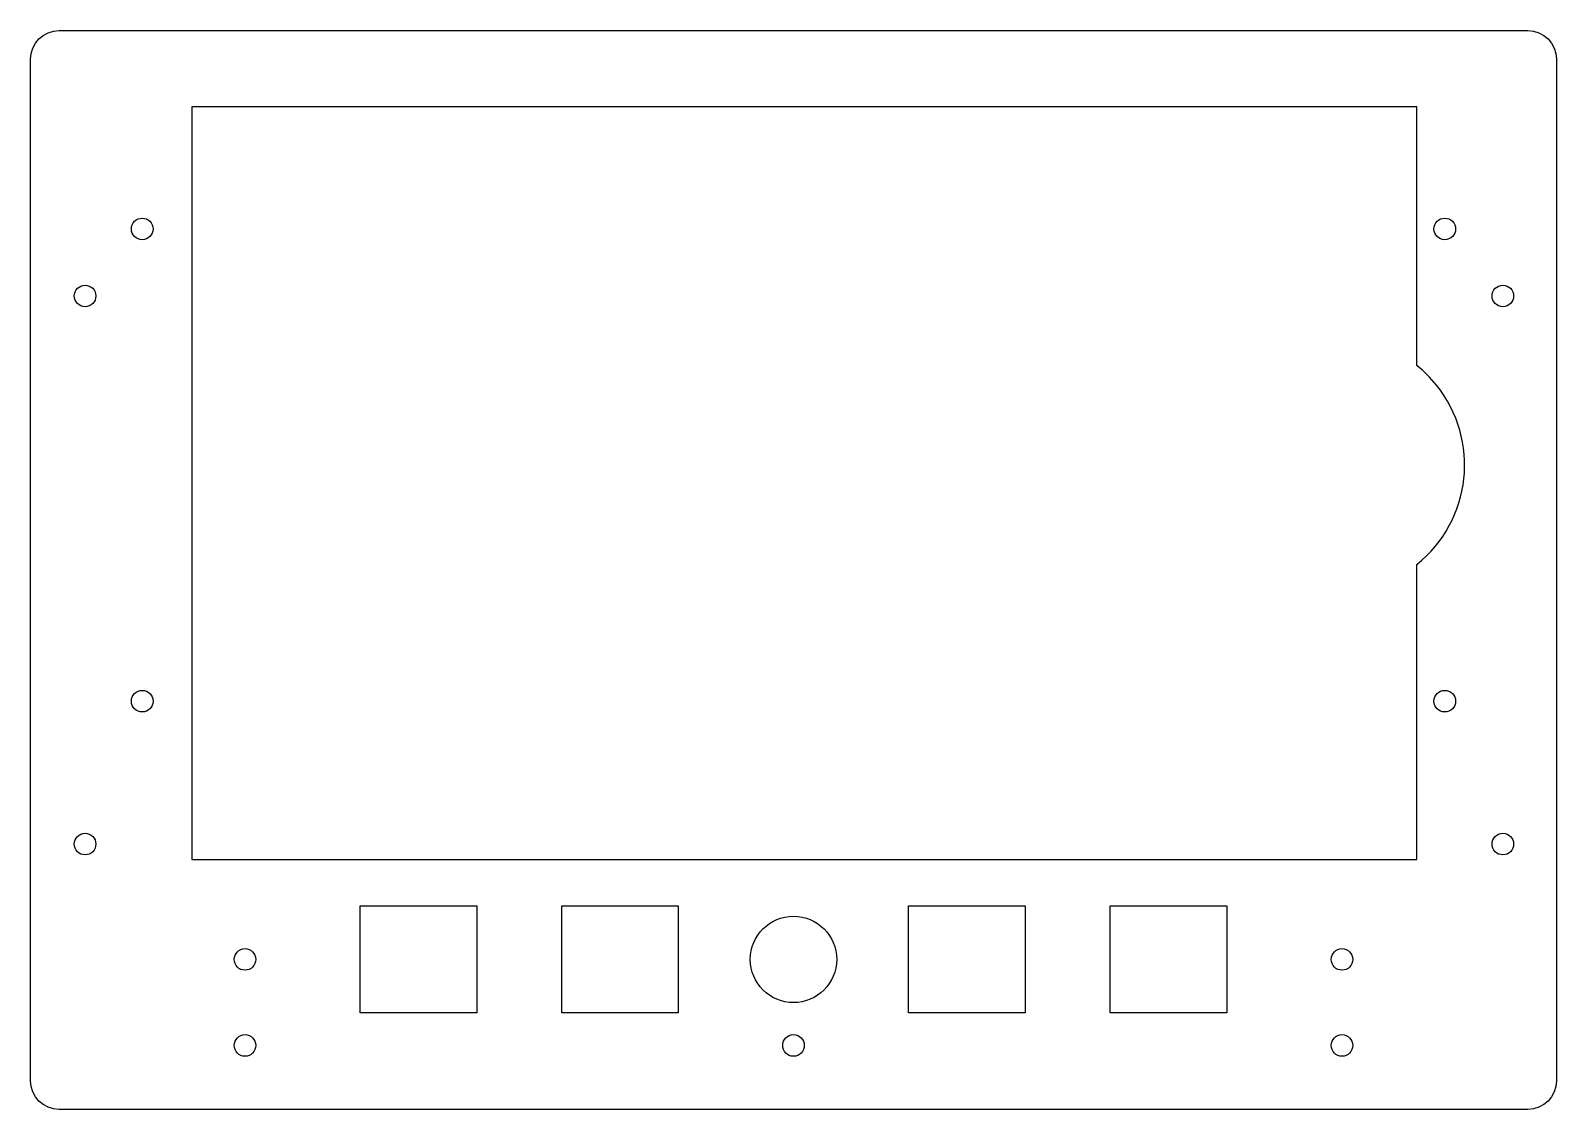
# Model space of a CAD drawing. Header units: millimetres. Extents: x -98 to 114, y -67 to 83.
import ezdxf

# ---------------------------------------------------------------- set-up
doc = ezdxf.new("R2010")
doc.units = ezdxf.units.MM
doc.header["$MEASUREMENT"] = 0
doc.layers.get('0').update_dxf_attribs({"lineweight": 0})

msp = doc.modelspace()

# ---------------------------------------------------------------- linework, layer by layer
at = {"color": 7, "lineweight": 25}
for points in [[(-51.91, -53.47), (-51.91, -38.57), (-35.71, -38.57), (-35.71, -53.47)], [(-23.91, -53.47), (-23.91, -38.57), (-7.71, -38.57), (-7.71, -53.47)], [(24.29, -53.47), (24.29, -38.57), (40.49, -38.57), (40.49, -53.47)], [(52.29, -53.47), (52.29, -38.57), (68.49, -38.57), (68.49, -53.47)]]:
    msp.add_lwpolyline(points, close=True, dxfattribs=at)
for centre, radius in [((-82.19, 55.53), 1.5), ((98.77, 55.53), 1.5), ((-90.13, 46.21), 1.5), ((106.84, 46.21), 1.5), ((-82.19, -10.12), 1.5), ((98.77, -10.12), 1.5), ((-90.13, -29.99), 1.5), ((106.84, -29.99), 1.5), ((8.29, -46.02), 6), ((-67.91, -46.02), 1.5), ((84.49, -46.02), 1.5), ((-67.91, -57.98), 1.5), ((8.29, -57.98), 1.5), ((84.49, -57.98), 1.5)]:
    msp.add_circle(centre, radius, dxfattribs=at)
for points, knots in [([(-97.71, -62.89), (-97.71, -65.1), (-95.92, -66.89), (-93.71, -66.89), (-93.71, -66.89), (110.29, -66.89), (110.29, -66.89), (112.5, -66.89), (114.29, -65.1), (114.29, -62.89), (114.29, -62.89), (114.29, 79.11), (114.29, 79.11), (114.29, 81.32), (112.5, 83.11), (110.29, 83.11), (110.29, 83.11), (-93.71, 83.11), (-93.71, 83.11), (-95.92, 83.11), (-97.71, 81.32), (-97.71, 79.11), (-97.71, 79.11), (-97.71, -62.89), (-97.71, -62.89)], [0, 0, 0, 0, 1, 1, 1, 2, 2, 2, 3, 3, 3, 4, 4, 4, 5, 5, 5, 6, 6, 6, 7, 7, 7, 8, 8, 8, 8]), ([(-75.32, 72.48), (-75.32, 72.48), (94.88, 72.48), (94.88, 72.48), (94.88, 72.48), (94.88, 36.55), (94.88, 36.55), (95.89, 35.74), (96.8, 34.83), (97.61, 33.82), (103.75, 26.17), (102.53, 15), (94.88, 8.87), (94.88, 8.87), (94.88, -32.12), (94.88, -32.12), (94.88, -32.12), (-75.32, -32.12), (-75.32, -32.12), (-75.32, -32.12), (-75.32, 72.48), (-75.32, 72.48)], [0, 0, 0, 0, 1, 1, 1, 2, 2, 2, 3, 3, 3, 4, 4, 4, 5, 5, 5, 6, 6, 6, 7, 7, 7, 7])]:
    msp.add_open_spline(points, degree=3, knots=knots, dxfattribs=at)

doc.saveas('drawing.dxf')
